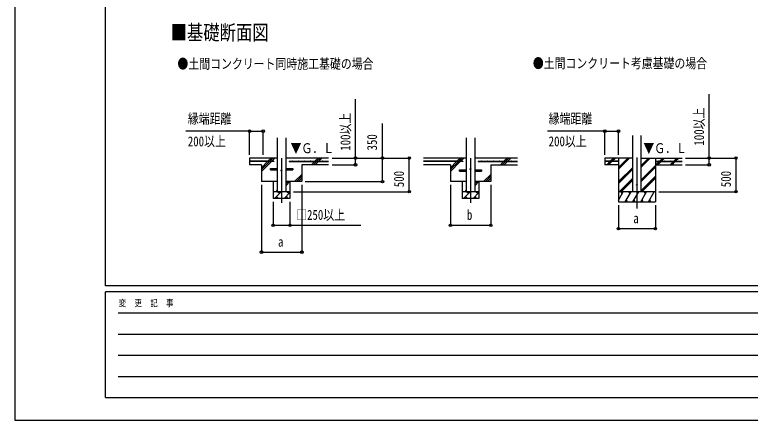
# Model space of a CAD drawing. Units: millimetres, scale not verified. Extents: x -18922 to 18922, y -13365 to 13365.
# Drawn here: x -18922 to -7980, y -13365 to -7329 of the extents above; entities that cross this region are included whole.
import ezdxf
from ezdxf.enums import TextEntityAlignment as Align

# ---------------------------------------------------------------- set-up
doc = ezdxf.new("R2010")
doc.units = ezdxf.units.MM
doc.header["$LTSCALE"] = 50
for name, color, linetype in [('0-2_USER1', 3, 'Continuous'), ('0-4_YKK_12', 2, 'Continuous'), ('0-5_YKK_13', 4, 'Continuous'), ('0-6_YKK_A1', 4, 'Continuous'), ('0-7_YKK_D', 6, 'Continuous'), ('0-8_YKK_ZWAK', 7, 'Continuous')]:
    doc.layers.add(name, color=color, linetype=linetype)
doc.styles.add('ＭＳ ゴシック', font='')
doc.styles.get('ＭＳ ゴシック').set_extended_font_data('MS Gothic')

msp = doc.modelspace()

# ---------------------------------------------------------------- linework, layer by layer
at = {"layer": '0-4_YKK_12'}
for p, q in [((-14952.41, -9462.5), (-14952.41, -10128.45)), ((-12141.41, -9462.5), (-12141.41, -10128.45)), ((-9667.41, -9453.29), (-9667.41, -10212.5))]:
    msp.add_line(p, q, dxfattribs=at)
at = {"layer": '0-5_YKK_13'}
for p, q in [((-15117.41, -9619.5), (-15014.91, -9619.5)), ((-15117.41, -9635.5), (-15117.41, -9619.5)), ((-14889.91, -9619.5), (-14787.41, -9619.5)), ((-14787.41, -9619.5), (-14787.41, -9635.5)), ((-15117.41, -9635.5), (-15014.91, -9635.5)), ((-14889.91, -9635.5), (-14787.41, -9635.5)), ((-12306.41, -9639.5), (-12203.91, -9639.5)), ((-12306.41, -9655.5), (-12306.41, -9639.5)), ((-12306.41, -9655.5), (-12203.91, -9655.5)), ((-12078.91, -9639.5), (-11976.41, -9639.5)), ((-12078.91, -9655.5), (-11976.41, -9655.5)), ((-11976.41, -9639.5), (-11976.41, -9655.5))]:
    msp.add_line(p, q, dxfattribs=at)
for centre, radius in [((-12141.41, -9627.5), 8), ((-14952.41, -9647.5), 8), ((-9667.41, -9862.5), 5)]:
    msp.add_circle(centre, radius, dxfattribs=at)
at = {"layer": '0-6_YKK_A1'}
for p, q in [((-15014.91, -9962.5), (-15014.91, -9162.5)), ((-14889.91, -9162.5), (-14889.91, -9962.5)), ((-12203.91, -9962.5), (-12203.91, -9162.5)), ((-12078.91, -9162.5), (-12078.91, -9962.5)), ((-9729.91, -9962.5), (-9729.91, -9127.15)), ((-9604.91, -9962.5), (-9604.91, -9127.15)), ((-15014.91, -9462.5), (-15427.41, -9462.5)), ((-15427.41, -9462.5), (-15427.41, -9562.5)), ((-15067.41, -9510), (-15427.41, -9510)), ((-15067.41, -9515), (-15427.41, -9515)), ((-15252.41, -9662.5), (-15104.91, -9515)), ((-15252.41, -9605.93), (-15161.48, -9515)), ((-15252.41, -9634.22), (-15133.2, -9515)), ((-15156.48, -9510), (-15108.98, -9462.5)), ((-15128.2, -9510), (-15080.7, -9462.5)), ((-15099.91, -9510), (-15052.41, -9462.5)), ((-15067.41, -9510), (-15067.41, -9515)), ((-14252.41, -9462.5), (-14889.91, -9462.5)), ((-14837.41, -9510), (-14252.41, -9510)), ((-14837.41, -9510), (-14837.41, -9515)), ((-14837.41, -9515), (-14252.41, -9515)), ((-14508.98, -9562.5), (-14461.48, -9515)), ((-14480.7, -9562.5), (-14433.2, -9515)), ((-14456.48, -9510), (-14408.98, -9462.5)), ((-14452.41, -9562.5), (-14404.91, -9515)), ((-14428.2, -9510), (-14380.7, -9462.5)), ((-14399.91, -9510), (-14352.41, -9462.5)), ((-12203.91, -9462.5), (-12841.41, -9462.5)), ((-12256.41, -9510), (-12841.41, -9510)), ((-12256.41, -9515), (-12841.41, -9515)), ((-12441.41, -9662.5), (-12293.91, -9515)), ((-12441.41, -9605.93), (-12350.48, -9515)), ((-12441.41, -9634.22), (-12322.2, -9515)), ((-12345.48, -9510), (-12297.98, -9462.5)), ((-12317.2, -9510), (-12269.7, -9462.5)), ((-12288.91, -9510), (-12241.41, -9462.5)), ((-12256.41, -9510), (-12256.41, -9515)), ((-11441.41, -9462.5), (-12078.91, -9462.5)), ((-12026.41, -9510), (-11441.41, -9510)), ((-12026.41, -9510), (-12026.41, -9515)), ((-12026.41, -9515), (-11441.41, -9515)), ((-11697.98, -9562.5), (-11650.48, -9515)), ((-11669.7, -9562.5), (-11622.2, -9515)), ((-11645.48, -9510), (-11597.98, -9462.5)), ((-11641.41, -9562.5), (-11593.91, -9515)), ((-11617.2, -9510), (-11569.7, -9462.5)), ((-11588.91, -9510), (-11541.41, -9462.5)), ((-9729.91, -9462.5), (-10142.41, -9462.5)), ((-10142.41, -9462.5), (-10142.41, -9562.5)), ((-9942.41, -9510), (-10142.41, -9510)), ((-9942.41, -9515), (-10142.41, -9515)), ((-10114.54, -9561.1), (-10068.45, -9515)), ((-10101.8, -9562.5), (-10054.3, -9515)), ((-10087.66, -9562.5), (-10040.16, -9515)), ((-10063.45, -9510), (-10015.95, -9462.5)), ((-10049.3, -9510), (-10001.8, -9462.5)), ((-10035.16, -9510), (-9987.66, -9462.5)), ((-9942.41, -9462.5), (-9942.41, -10112.5)), ((-9942.41, -9629.38), (-9775.53, -9462.5)), ((-9942.41, -9615.24), (-9789.67, -9462.5)), ((-9942.41, -9601.1), (-9803.81, -9462.5)), ((-9942.41, -9510), (-9942.41, -9515)), ((-9604.91, -9600.25), (-9467.16, -9462.5)), ((-9604.91, -9586.11), (-9481.3, -9462.5)), ((-9604.91, -9571.96), (-9495.45, -9462.5)), ((-9604.91, -9462.5), (-8992.41, -9462.5)), ((-9392.41, -9462.5), (-9392.41, -10112.5)), ((-9392.41, -9510), (-8992.41, -9510)), ((-9392.41, -9510), (-9392.41, -9515)), ((-9392.41, -9515), (-8992.41, -9515)), ((-9383.31, -9562.5), (-9335.81, -9515)), ((-9369.17, -9562.5), (-9321.67, -9515)), ((-9355.03, -9562.5), (-9307.53, -9515)), ((-9330.81, -9510), (-9283.31, -9462.5)), ((-9316.67, -9510), (-9269.17, -9462.5)), ((-9302.53, -9510), (-9255.03, -9462.5)), ((-9171.18, -9562.5), (-9123.68, -9515)), ((-9157.04, -9562.5), (-9109.54, -9515)), ((-9142.9, -9562.5), (-9095.4, -9515)), ((-9118.68, -9510), (-9071.18, -9462.5)), ((-9104.54, -9510), (-9057.04, -9462.5)), ((-9090.4, -9510), (-9042.9, -9462.5)), ((-15252.41, -9562.5), (-15427.41, -9562.5)), ((-15252.41, -9562.5), (-15252.41, -9812.5)), ((-14252.41, -9562.5), (-14652.41, -9562.5)), ((-14652.41, -9562.5), (-14652.41, -9812.5)), ((-12441.41, -9562.5), (-12841.41, -9562.5)), ((-12441.41, -9562.5), (-12441.41, -9812.5)), ((-11841.41, -9562.5), (-11841.41, -9812.5)), ((-11841.41, -9562.5), (-11441.41, -9562.5)), ((-9942.41, -9562.5), (-10142.41, -9562.5)), ((-9942.41, -9813.23), (-9729.91, -9600.73)), ((-9942.41, -9827.37), (-9729.91, -9614.87)), ((-9942.41, -9841.51), (-9729.91, -9629.01)), ((-9604.91, -9784.09), (-9392.41, -9571.6)), ((-9604.91, -9798.24), (-9392.41, -9585.74)), ((-9604.91, -9812.38), (-9392.41, -9599.88)), ((-9392.41, -9562.5), (-8992.41, -9562.5)), ((-14758.98, -9812.5), (-14652.41, -9705.93)), ((-14730.7, -9812.5), (-14652.41, -9734.22)), ((-11947.98, -9812.5), (-11841.41, -9705.93)), ((-11919.7, -9812.5), (-11841.41, -9734.22)), ((-9604.91, -9946.22), (-9392.41, -9733.73)), ((-15014.91, -9812.5), (-15252.41, -9812.5)), ((-15077.41, -9812.5), (-15077.41, -10062.5)), ((-14889.91, -9874.17), (-14828.24, -9812.5)), ((-14889.91, -9845.88), (-14856.53, -9812.5)), ((-14652.41, -9812.5), (-14889.91, -9812.5)), ((-14827.41, -9812.5), (-14827.41, -10062.5)), ((-14702.41, -9812.5), (-14652.41, -9762.5)), ((-12203.91, -9812.5), (-12441.41, -9812.5)), ((-12266.41, -9812.5), (-12266.41, -10062.5)), ((-12078.91, -9874.17), (-12017.24, -9812.5)), ((-12078.91, -9845.88), (-12045.53, -9812.5)), ((-11841.41, -9812.5), (-12078.91, -9812.5)), ((-12016.41, -9812.5), (-12016.41, -10062.5)), ((-11891.41, -9812.5), (-11841.41, -9762.5)), ((-9929.55, -9962.5), (-9729.91, -9762.86)), ((-9915.41, -9962.5), (-9729.91, -9777)), ((-9901.27, -9962.5), (-9729.91, -9791.14)), ((-9604.91, -9960.37), (-9392.41, -9747.87)), ((-9592.9, -9962.5), (-9392.41, -9762.01)), ((-15034.81, -9962.5), (-15014.91, -9942.6)), ((-12223.81, -9962.5), (-12203.91, -9942.6)), ((-14827.41, -9962.5), (-15077.41, -9962.5)), ((-14827.41, -10062.5), (-15077.41, -10062.5)), ((-15056.67, -10062.5), (-14956.67, -9962.5)), ((-15028.12, -10033.95), (-14999.57, -10062.5)), ((-14985.23, -9991.05), (-15013.78, -9962.5)), ((-14915.25, -10062.5), (-14827.41, -9974.66)), ((-14886.7, -10033.95), (-14858.15, -10062.5)), ((-14843.81, -9991.05), (-14872.36, -9962.5)), ((-12016.41, -9962.5), (-12266.41, -9962.5)), ((-12016.41, -10062.5), (-12266.41, -10062.5)), ((-12245.67, -10062.5), (-12145.67, -9962.5)), ((-12217.12, -10033.95), (-12188.57, -10062.5)), ((-12174.23, -9991.05), (-12202.78, -9962.5)), ((-12104.25, -10062.5), (-12016.41, -9974.66)), ((-12075.7, -10033.95), (-12047.15, -10062.5)), ((-12032.81, -9991.05), (-12061.36, -9962.5)), ((-9392.41, -9962.5), (-9942.41, -9962.5)), ((-9942.41, -10087.95), (-9869.98, -9962.5)), ((-9884.98, -9988.48), (-9899.98, -9962.5)), ((-9841.11, -10112.5), (-9754.51, -9962.5)), ((-9769.51, -9988.48), (-9784.51, -9962.5)), ((-9725.64, -10112.5), (-9639.04, -9962.5)), ((-9654.04, -9988.48), (-9669.04, -9962.5)), ((-9610.17, -10112.5), (-9523.57, -9962.5)), ((-9538.57, -9988.48), (-9553.57, -9962.5)), ((-9494.7, -10112.5), (-9408.1, -9962.5)), ((-9438.1, -9962.5), (-9438.1, -9962.5)), ((-9942.41, -10112.5), (-9392.41, -10112.5)), ((-9826.12, -10086.52), (-9811.12, -10112.5)), ((-9710.65, -10086.52), (-9695.65, -10112.5)), ((-9595.17, -10086.52), (-9580.18, -10112.5)), ((-9479.71, -10086.52), (-9464.71, -10112.5))]:
    msp.add_line(p, q, dxfattribs=at)
for centre in [(-15382.41, -9507.5), (-15292.41, -9507.5), (-15202.41, -9507.5), (-15112.41, -9507.5), (-14792.41, -9507.5), (-14702.41, -9507.5), (-14612.41, -9507.5), (-14522.41, -9507.5), (-14432.41, -9507.5), (-14342.41, -9507.5), (-12751.41, -9507.5), (-12661.41, -9507.5), (-12571.41, -9507.5), (-12481.41, -9507.5), (-12391.41, -9507.5), (-12301.41, -9507.5), (-11981.41, -9507.5), (-11891.41, -9507.5), (-11801.41, -9507.5), (-11711.41, -9507.5), (-11621.41, -9507.5), (-11531.41, -9507.5), (-10077.41, -9507.5), (-9987.41, -9507.5), (-9347.41, -9507.5), (-9257.41, -9507.5), (-9167.41, -9507.5), (-9077.41, -9507.5)]:
    msp.add_circle(centre, 2.5, dxfattribs=at)
at = {"layer": '0-7_YKK_D'}
for p, q in [((-15427.41, -9062.5), (-16379.33, -9062.5)), ((-15427.41, -9412.5), (-15427.41, -9061.5)), ((-15427.41, -9062.5), (-15227.41, -9062.5)), ((-15227.41, -9412.5), (-15227.41, -9061.5)), ((-10142.41, -9062.5), (-10995.46, -9062.5)), ((-10142.41, -9412.5), (-10142.41, -9061.5)), ((-10142.41, -9062.5), (-9942.41, -9062.5)), ((-9942.41, -9412.5), (-9942.41, -9061.5)), ((-14202.41, -9462.5), (-13851.41, -9462.5)), ((-14202.41, -9462.5), (-13051.41, -9462.5)), ((-14202.41, -9462.5), (-13451.41, -9462.5)), ((-13052.41, -9962.5), (-13052.41, -9462.5)), ((-8942.41, -9462.5), (-8191.41, -9462.5)), ((-8942.41, -9462.5), (-8591.41, -9462.5)), ((-8192.41, -9962.5), (-8192.41, -9462.5)), ((-14202.41, -9562.5), (-13851.41, -9562.5)), ((-8942.41, -9562.5), (-8591.41, -9562.5)), ((-14602.41, -9812.5), (-13451.41, -9812.5)), ((-15252.41, -9862.5), (-15252.41, -10863.5)), ((-14651.41, -9862.5), (-14651.41, -10863.5)), ((-12441.41, -9862.5), (-12441.41, -10463.5)), ((-11841.41, -9862.5), (-11841.41, -10463.5)), ((-14777.41, -9962.5), (-13051.41, -9962.5)), ((-9342.41, -9962.5), (-8191.41, -9962.5)), ((-15077.41, -10112.5), (-15077.41, -10463.5)), ((-14827.41, -10112.5), (-14827.41, -10463.5)), ((-9942.41, -10162.5), (-9942.41, -10513.5)), ((-9392.41, -10162.5), (-9392.41, -10513.5)), ((-12441.41, -10462.5), (-11841.41, -10462.5)), ((-9942.41, -10512.5), (-9392.41, -10512.5)), ((-15252.41, -10862.5), (-14651.41, -10862.5))]:
    msp.add_line(p, q, dxfattribs=at)
for points in [[(-8592.41, -9562.5), (-8592.41, -9462.5), (-8592.41, -8511.1)], [(-13852.41, -9562.5), (-13852.41, -9462.5), (-13852.41, -8587.6)], [(-13452.41, -9812.5), (-13452.41, -9462.5), (-13452.41, -8946.8)], [(-15077.41, -10462.5), (-14827.41, -10462.5), (-13771.71, -10462.5)]]:
    msp.add_lwpolyline(points, dxfattribs=at)
for centre in [(-15427.41, -9062.5), (-15227.41, -9062.5), (-10142.41, -9062.5), (-9942.41, -9062.5), (-13852.41, -9462.5), (-13452.41, -9462.5), (-13052.41, -9462.5), (-8592.41, -9462.5), (-8192.41, -9462.5), (-13852.41, -9562.5), (-8592.41, -9562.5), (-13452.41, -9812.5), (-13052.41, -9962.5), (-8192.41, -9962.5), (-15077.41, -10462.5), (-14827.41, -10462.5), (-12441.41, -10462.5), (-11841.41, -10462.5), (-9942.41, -10512.5), (-9392.41, -10512.5), (-15252.41, -10862.5), (-14651.41, -10862.5)]:
    msp.add_circle(centre, 19.12, dxfattribs=at)
at = {"layer": '0-8_YKK_ZWAK'}
for p, q in [((-17572.41, -11362.5), (-17572.41, 12487.5)), ((17527.59, -11362.5), (-17572.41, -11362.5)), ((-5872.41, -11452.5), (-17572.41, -11452.5)), ((-17572.41, -13027.5), (-17572.41, -11452.5)), ((-17381.16, -11767.5), (-6097.41, -11767.5)), ((-17381.16, -12082.5), (-6097.41, -12082.5)), ((-17381.16, -12397.5), (-6097.41, -12397.5)), ((-17381.16, -12712.5), (-6097.41, -12712.5)), ((-17572.41, -13027.5), (-5872.41, -13027.5))]:
    msp.add_line(p, q, dxfattribs=at)
msp.add_lwpolyline([(-18922.5, -13365), (18922.5, -13365), (18922.5, 13365), (-18922.5, 13365)], close=True, dxfattribs=at)

# ---------------------------------------------------------------- texts
at = {"layer": '0-2_USER1', "style": 'ＭＳ ゴシック', "width": 0.8}
for s, height, p in [('■基礎断面図', 222.7, (-16603.9, -7771.36)), ('●土間コンクリート同時施工基礎の場合', 148.5, (-16501.94, -8178.06)), ('●土間コンクリート考慮基礎の場合', 148.5, (-11215.05, -8170.31))]:
    msp.add_text(s, height=height, dxfattribs=at).set_placement(p, align=Align.BOTTOM_LEFT)
at = {"layer": '0-6_YKK_A1', "style": 'ＭＳ ゴシック', "width": 0.8}
for p in [(-14819.81, -9434.05), (-9570.74, -9434.05)]:
    msp.add_text('▼Ｇ．Ｌ', height=148.5, dxfattribs=at).set_placement(p, align=Align.BOTTOM_LEFT)
at = {"layer": '0-7_YKK_D', "style": 'ＭＳ ゴシック', "width": 0.8}
for s, p in [('100以上', (-8624.41, -9277.5)), ('100以上', (-13884.41, -9354)), ('350', (-13488.41, -9350)), ('500', (-13088.41, -9896.1)), ('500', (-8224.41, -9896.1))]:
    msp.add_text(s, height=148.5, rotation=90, dxfattribs=at).set_placement(p, align=Align.BOTTOM_LEFT)
for s, p in [('縁端距離', (-16347.82, -8995)), ('縁端距離', (-10979.77, -8995)), ('200以上', (-16347.82, -9332.5)), ('200以上', (-10979.77, -9332.5)), ('□250以上', (-14736.51, -10426.5)), ('b', (-12195.41, -10426.5)), ('a', (-9721.41, -10476.5)), ('a', (-15005.91, -10826.5))]:
    msp.add_text(s, height=148.5, dxfattribs=at).set_placement(p, align=Align.BOTTOM_LEFT)
at = {"layer": '0-8_YKK_ZWAK', "style": 'ＭＳ ゴシック', "width": 0.8}
msp.add_text('変  更  記  事', height=98.97, dxfattribs=at).set_placement((-17375.9, -11700), align=Align.BOTTOM_LEFT)

doc.saveas('drawing.dxf')
